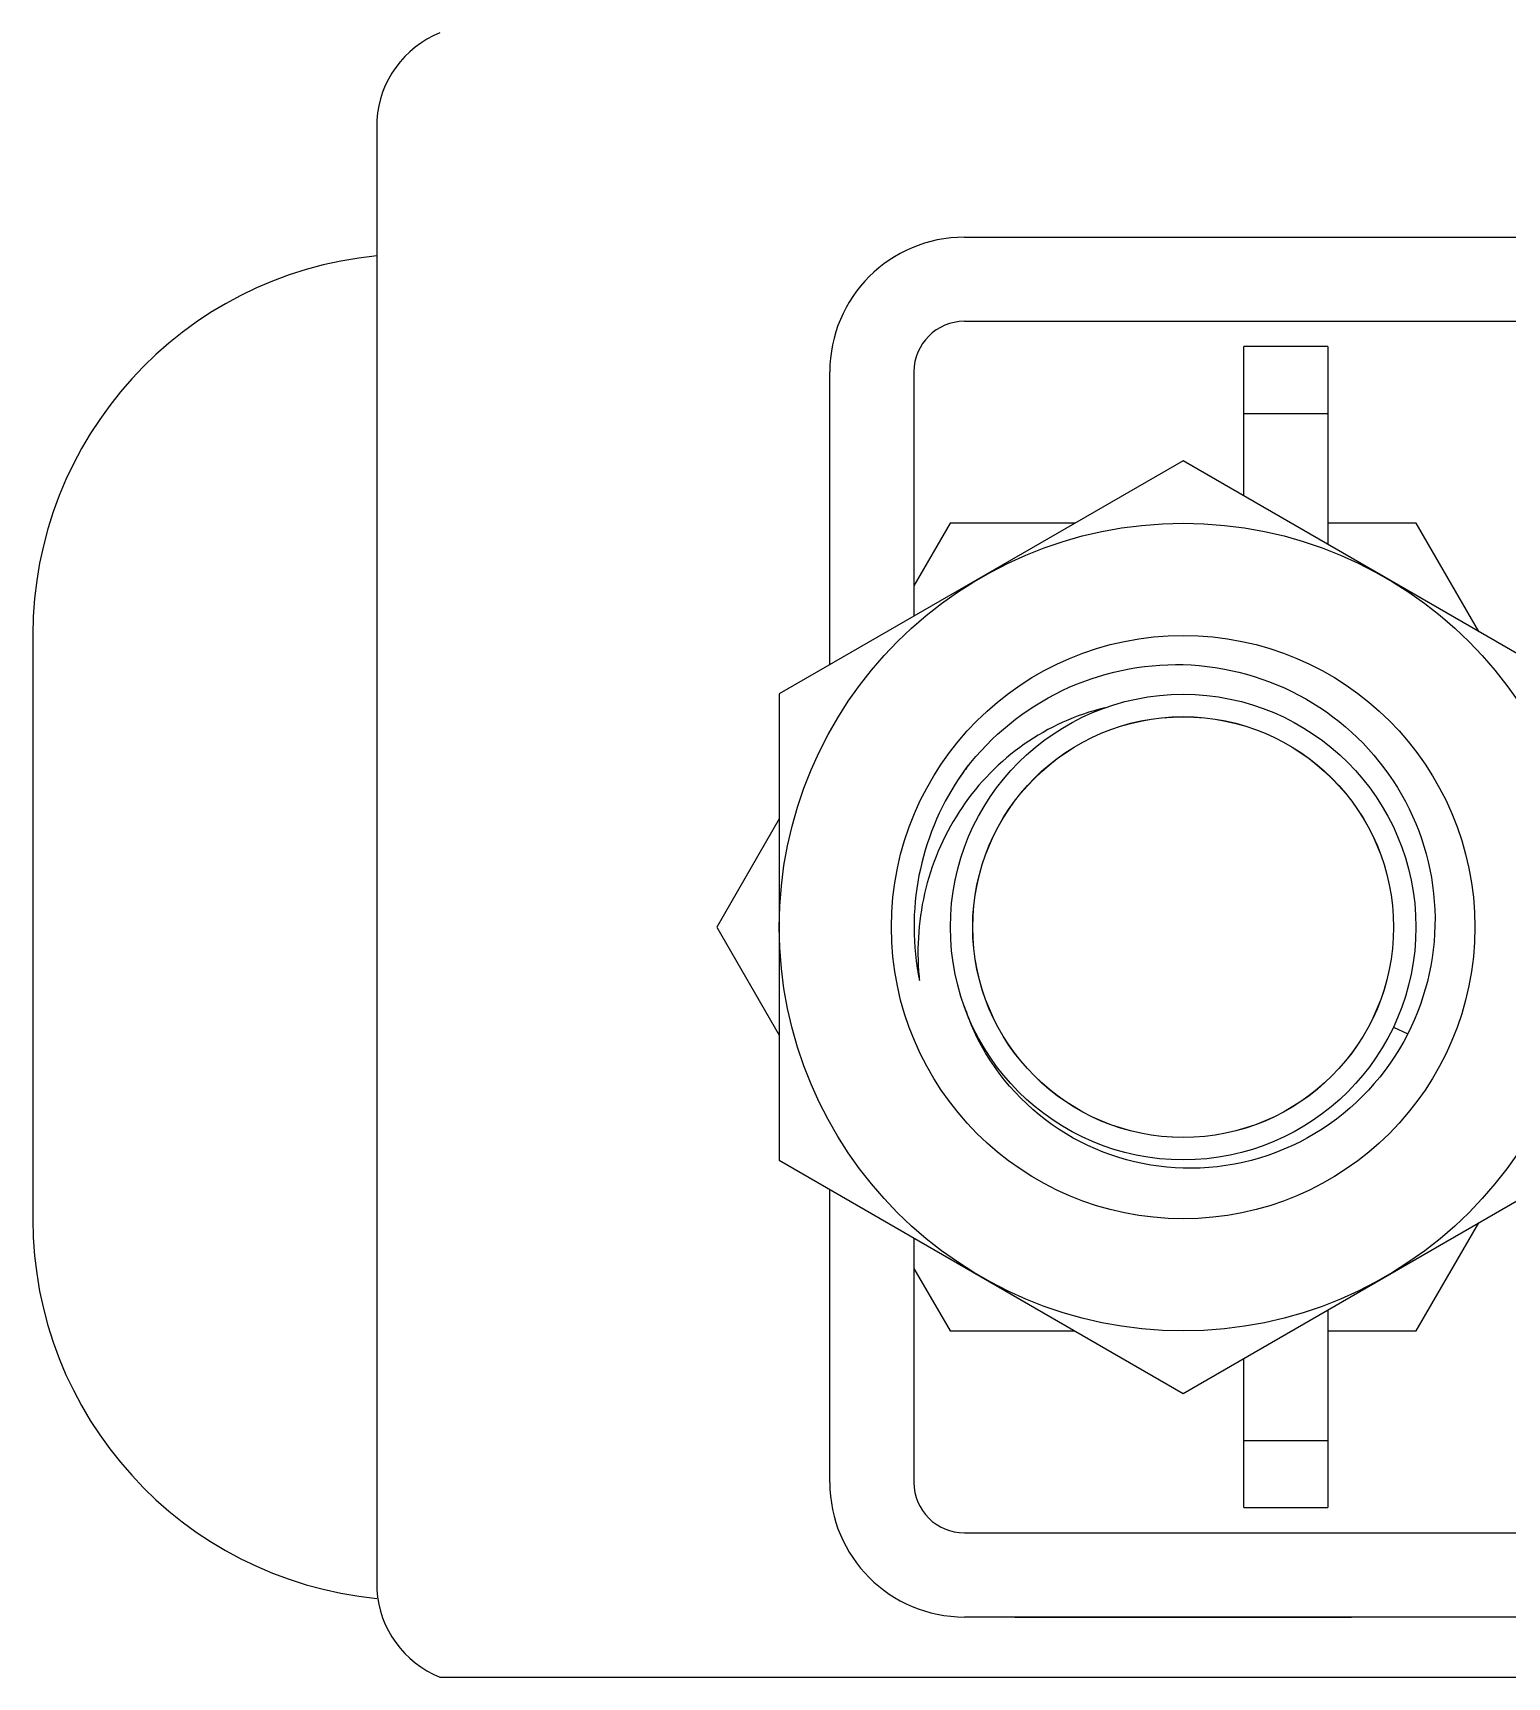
# Model space of a CAD drawing. Extents: x 1382187 to 1725648, y 860327 to 1571294.
# Drawn here: x 1505707.8 to 1506097.6, y 1228038.2 to 1228472.9 of the extents above; entities that cross this region are included whole.
import ezdxf

# ---------------------------------------------------------------- set-up
doc = ezdxf.new("R2010")
doc.units = 0
doc.header["$LTSCALE"] = 1000
doc.header["$MEASUREMENT"] = 0

msp = doc.modelspace()

# ---------------------------------------------------------------- linework, layer by layer
at = {"linetype": 'Continuous'}
for p, q in [((1505798.75, 1228449.88), (1505798.75, 1228061.25)), ((1505954.11, 1228418.9), (1506247.72, 1228418.9)), ((1506247.72, 1228396.65), (1505954.11, 1228396.65)), ((1506027.96, 1228350.54), (1506027.96, 1228389.98)), ((1506050.2, 1228389.98), (1506027.96, 1228389.98)), ((1506050.2, 1228389.98), (1506050.2, 1228337.7)), ((1505918.52, 1228305.85), (1505918.52, 1228383.31)), ((1505940.76, 1228383.31), (1505940.76, 1228318.69)), ((1506050.2, 1228372.19), (1506027.96, 1228372.19)), ((1506011.94, 1228359.79), (1505905.17, 1228298.14)), ((1506118.71, 1228298.14), (1506011.94, 1228359.79)), ((1505950.3, 1228343.27), (1505940.76, 1228326.75)), ((1505983.33, 1228343.27), (1505950.3, 1228343.27)), ((1506073.58, 1228343.27), (1506050.2, 1228343.27)), ((1506090.1, 1228314.66), (1506073.58, 1228343.27)), ((1505707.81, 1228313.77), (1505707.81, 1228159.23)), ((1505905.17, 1228298.14), (1505905.17, 1228174.86)), ((1505905.17, 1228265.11), (1505888.65, 1228236.5)), ((1505888.65, 1228236.5), (1505905.17, 1228207.89)), ((1505956.66, 1228208.96), (1505956.61, 1228209.09)), ((1506067.52, 1228210.06), (1506071.33, 1228208.25)), ((1505905.17, 1228174.86), (1506011.94, 1228113.21)), ((1506011.94, 1228113.21), (1506118.71, 1228174.86)), ((1505918.52, 1228089.69), (1505918.52, 1228167.15)), ((1506073.58, 1228129.73), (1506090.1, 1228158.34)), ((1505940.76, 1228154.31), (1505940.76, 1228089.69)), ((1505940.76, 1228146.25), (1505950.3, 1228129.73)), ((1506050.2, 1228135.3), (1506050.2, 1228083.02)), ((1505950.3, 1228129.73), (1505983.33, 1228129.73)), ((1506050.2, 1228129.73), (1506073.58, 1228129.73)), ((1506027.96, 1228083.02), (1506027.96, 1228122.46)), ((1506027.96, 1228100.81), (1506050.2, 1228100.81)), ((1506027.96, 1228083.02), (1506050.2, 1228083.02)), ((1505954.11, 1228076.34), (1506247.72, 1228076.34)), ((1506247.72, 1228054.1), (1505954.11, 1228054.1)), ((1506056.45, 1228053.99), (1505967.43, 1228053.99)), ((1505815.38, 1228038.21), (1506209.15, 1228038.21))]:
    msp.add_line(p, q, dxfattribs=at)
for radius in [106.77, 77.12, 61.55, 55.64, 55.61]:
    msp.add_circle((1506011.94, 1228236.5), radius, dxfattribs=at)
for centre, radius, start, end in [((1505825.39, 1228448.18), 26.69, 112.0243, 176.3478), ((1505954.11, 1228383.31), 35.59, 90, 180), ((1505808.49, 1228313.77), 100.68, 95.5519, 180), ((1505954.11, 1228383.31), 13.35, 90, 180), ((1506011.94, 1228236.5), 71.16, 146.4585, 191.4585), ((1506011.8, 1228236.59), 70.98, 144.3173, 146.4575), ((1506010.75, 1228235.14), 70.94, 143.2578, 145.0125), ((1506010.86, 1228235.06), 71.07, 142.4074, 143.2582), ((1506011.98, 1228236.46), 71.21, 143.0314, 144.3178), ((1506011.97, 1228236.5), 71.19, 187.6522, 190.0536), ((1506011.7, 1228236.45), 70.91, 190.0541, 191.458), ((1506012.39, 1228229.81), 70.58, 185.1831, 186.0541), ((1506012.67, 1228234.86), 61.7, 198.159, 204.6875), ((1505808.49, 1228159.23), 100.68, 180, 264.4481), ((1505954.11, 1228089.69), 35.59, 180, 270), ((1505954.11, 1228089.69), 13.35, 180, 270), ((1505825.39, 1228062.95), 26.69, 183.6522, 247.9757)]:
    msp.add_arc(centre, radius, start, end, dxfattribs=at)
for points, knots in [([(1505954.54, 1228278.42), (1505961.2, 1228287.06), (1505978.79, 1228301.44), (1506001.04, 1228306.17), (1506011.94, 1228305.89)], [0, 0, 0, 0, 0.500072, 1, 1, 1, 1]), ([(1506011.94, 1228305.89), (1506023.17, 1228305.6), (1506045.88, 1228299.33), (1506071.07, 1228274.89), (1506081.46, 1228241.35), (1506076.43, 1228218.25), (1506071.33, 1228208.25)], [0, 0, 0, 0, 0.250101, 0.50014, 0.750107, 1, 1, 1, 1]), ([(1505991.22, 1228294.46), (1505983.64, 1228292.65), (1505969.04, 1228286.03), (1505952.33, 1228268.94), (1505942.59, 1228247.13), (1505941.39, 1228231.21), (1505942.1, 1228223.43)], [0, 0, 0, 0, 0.249708, 0.499636, 0.749734, 1, 1, 1, 1]), ([(1506011.94, 1228172.75), (1506000.49, 1228173.07), (1505977.31, 1228180.16), (1505961.47, 1228198.57), (1505956.66, 1228208.96)], [0, 0, 0, 0, 0.500095, 1, 1, 1, 1]), ([(1506071.33, 1228208.25), (1506065.88, 1228197.55), (1506048.64, 1228178.81), (1506023.94, 1228172.41), (1506011.94, 1228172.75)], [0, 0, 0, 0, 0.500108, 1, 1, 1, 1])]:
    msp.add_open_spline(points, degree=3, knots=knots, dxfattribs=at)

doc.saveas('drawing.dxf')
